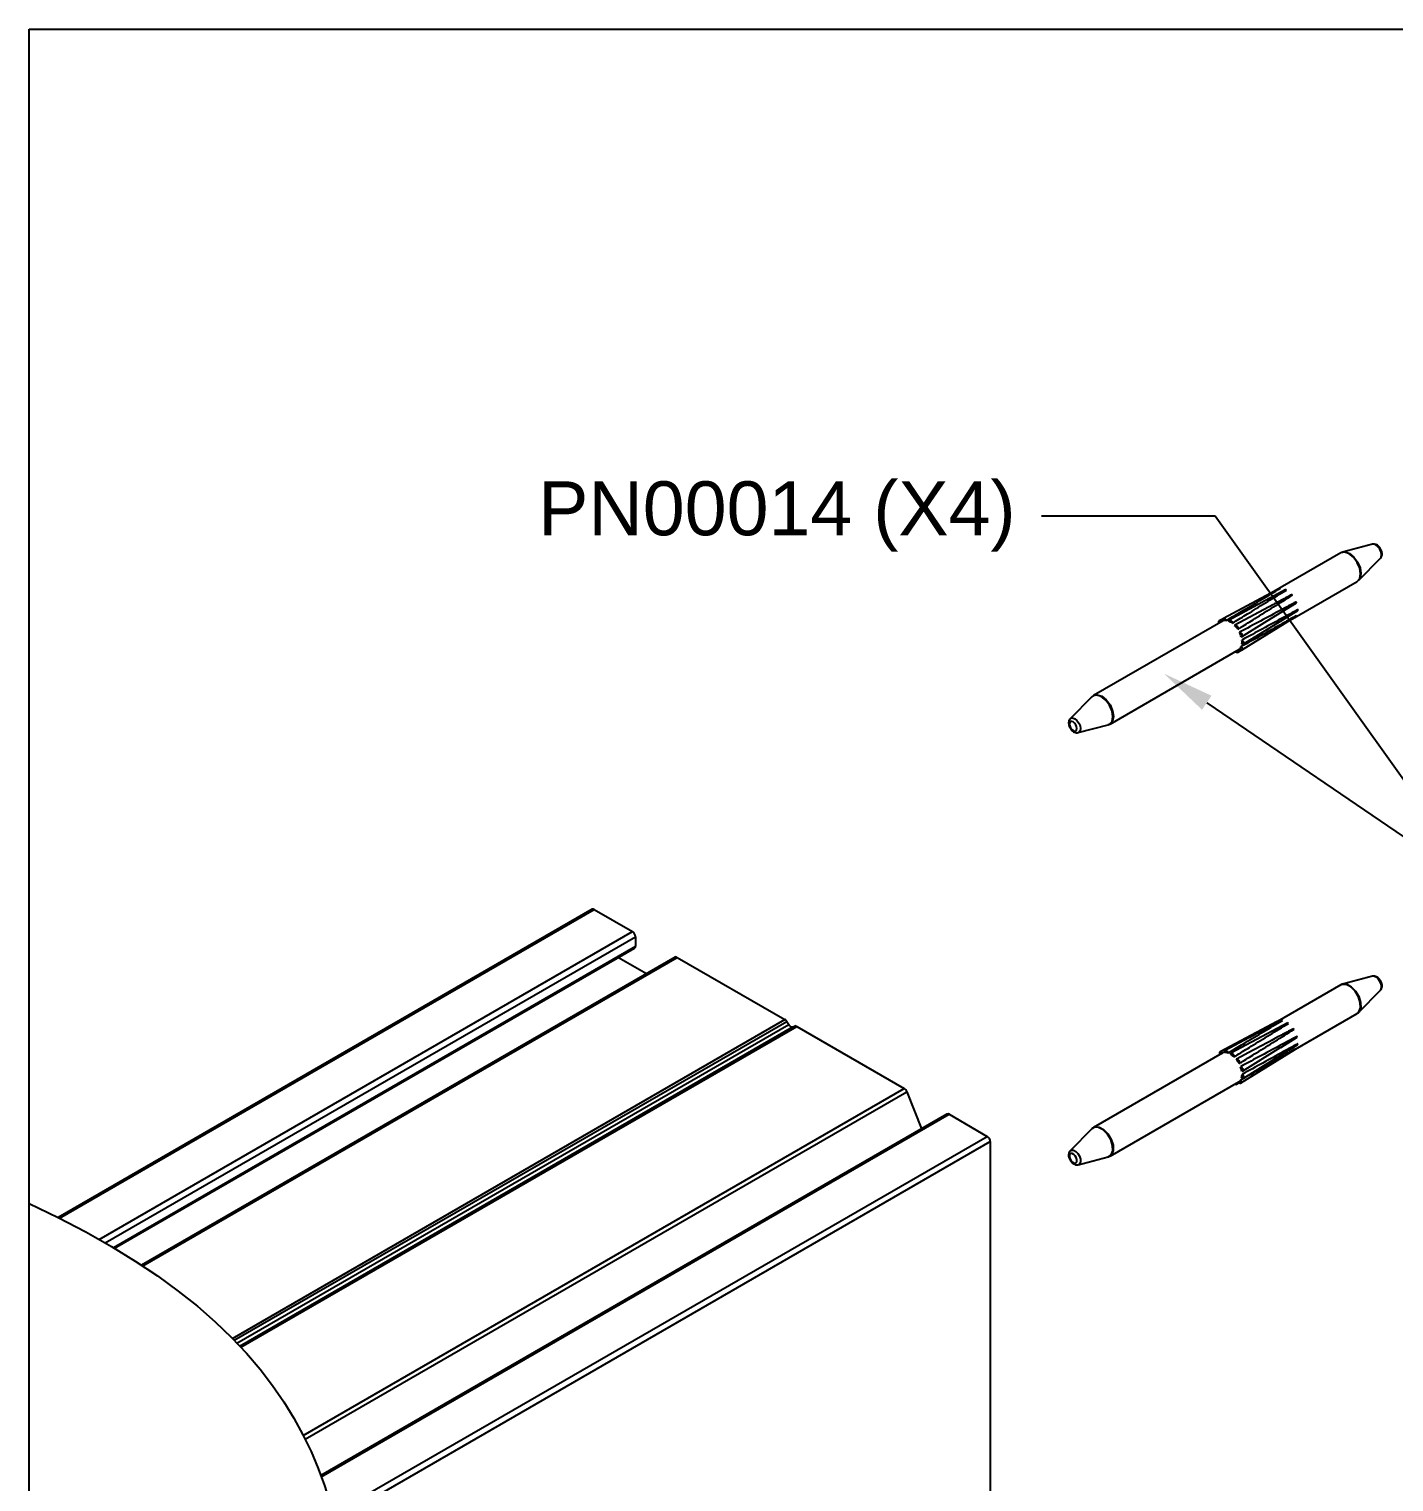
# Model space of a CAD drawing. Extents: x 0 to 11.5, y -11.3 to 0.
# Drawn here: x 0 to 4.76, y -5.06 to 0 of the extents above; entities that cross this region are included whole.
import ezdxf
from ezdxf import colors
from ezdxf.entities.mleader import LeaderData, LeaderLine
from ezdxf.math import Vec2, Vec3

# ---------------------------------------------------------------- set-up
doc = ezdxf.new("R2010")
doc.units = 0
doc.header["$LTSCALE"] = 0.5
doc.header["$MEASUREMENT"] = 0
for name, color, linetype in [('Dimension', 10, 'CONTINUOUS'), ('FAB DWG', 221, 'CONTINUOUS'), ('Hardware', 242, 'CONTINUOUS'), ('Housing', 150, 'CONTINUOUS')]:
    doc.layers.add(name, color=color, linetype=linetype)
doc.layers.add('Text-Unprinted', color=131, linetype='CONTINUOUS', plot=False)
doc.styles.get("Standard").update_dxf_attribs({"font": 'arial.ttf'})

msp = doc.modelspace()

# ---------------------------------------------------------------- linework, layer by layer
at = {"layer": 'Dimension', "transparency": 16777216}
msp.add_open_spline([(0, -4.0936), (1.1213, -4.6095), (1.1264, -5.9583), (1.1315, -7.3071), (2.4049, -7.8321)], degree=3, knots=[0.0416, 0.0416, 0.0416, 0.0416, 1, 2, 2, 2, 2], dxfattribs=at)
at = {"layer": 'Hardware', "transparency": 16777216}
for p, q in [((4.6824, -1.7954), (4.5778, -1.8227)), ((4.6827, -1.7954), (4.6824, -1.7954)), ((4.5713, -1.8254), (4.3297, -1.9648)), ((4.5781, -1.8233), (4.5719, -1.8255)), ((4.6343, -1.9207), (4.7103, -1.8437)), ((4.3606, -1.9483), (4.1626, -2.0542)), ((4.3806, -1.9536), (4.1826, -2.0596)), ((4.387, -2.0645), (4.6288, -1.925)), ((4.3375, -2.0051), (4.2026, -2.0773)), ((4.3151, -2.0628), (4.4172, -1.9995)), ((4.1613, -2.062), (3.7099, -2.3225)), ((4.1613, -2.0555), (4.148, -2.0627)), ((4.2262, -2.1643), (4.417, -2.0459)), ((4.2262, -2.1182), (4.3156, -2.0627)), ((4.2315, -2.1443), (4.4223, -2.0259)), ((3.7674, -2.4221), (4.2188, -2.1616)), ((4.2116, -2.1728), (4.2244, -2.1648)), ((3.7044, -2.3268), (3.6284, -2.4037)), ((3.7087, -2.3233), (3.7044, -2.3279)), ((3.709, -2.3231), (3.7099, -2.3225)), ((3.6563, -2.4521), (3.7609, -2.4248)), ((3.7605, -2.4242), (3.7675, -2.4217)), ((4.5713, -3.3312), (4.2624, -3.5094)), ((4.5744, -3.3297), (4.5778, -3.3285)), ((4.6824, -3.3012), (4.5778, -3.3285)), ((4.6343, -3.4265), (4.7103, -3.3495)), ((4.4137, -3.5549), (4.6288, -3.4308)), ((4.6343, -3.4265), (4.6316, -3.4288)), ((4.3496, -3.4585), (4.1516, -3.5645)), ((4.3663, -3.4542), (4.1684, -3.5602)), ((4.3869, -3.4636), (4.1889, -3.5696)), ((4.231, -3.6572), (4.4218, -3.5387)), ((4.2541, -3.5143), (4.262, -3.5097)), ((4.3628, -3.5489), (4.4198, -3.5137)), ((4.1583, -3.5695), (3.7099, -3.8283)), ((4.1599, -3.5687), (4.1665, -3.5648)), ((4.2668, -3.5587), (4.2078, -3.5902)), ((4.2226, -3.6741), (4.4134, -3.5556)), ((4.2289, -3.6322), (4.3633, -3.5488)), ((3.7674, -3.9279), (4.2158, -3.6691)), ((4.2058, -3.6784), (4.216, -3.6721)), ((3.7044, -3.8326), (3.6284, -3.9095)), ((3.6563, -3.9578), (3.7609, -3.9305))]:
    msp.add_line(p, q, dxfattribs=at)
at = {"layer": 'Hardware', "transparency": 16777216, "flags": 128}
for points in [[(4.6288, -1.925), (4.6288, -1.925), (4.6376, -1.9148), (4.6407, -1.8986), (4.6376, -1.8789), (4.6288, -1.8586), (4.6156, -1.8408), (4.6, -1.8282), (4.5845, -1.8228), (4.5713, -1.8254)], [(4.5779, -1.8227), (4.586, -1.8221), (4.6015, -1.8275), (4.617, -1.84), (4.6302, -1.8578), (4.639, -1.878), (4.642, -1.8977)], [(4.7103, -1.8437), (4.7126, -1.8403), (4.7141, -1.8324), (4.7126, -1.8227), (4.7082, -1.8127), (4.7018, -1.804), (4.6941, -1.7978), (4.6865, -1.7952), (4.6827, -1.7954)], [(4.642, -1.8977), (4.639, -1.9138), (4.6347, -1.9203)], [(4.1467, -2.0704), (4.1462, -2.0687), (4.1461, -2.0658), (4.1469, -2.0636), (4.1485, -2.0624), (4.1507, -2.0624), (4.1531, -2.0636), (4.1552, -2.0655)], [(4.1614, -2.0623), (4.1607, -2.0592), (4.1609, -2.0565), (4.162, -2.0546), (4.1639, -2.0539), (4.1662, -2.0543), (4.1686, -2.0558), (4.1708, -2.0583), (4.1724, -2.0613)], [(4.1807, -2.0635), (4.1812, -2.0611), (4.1826, -2.0596), (4.1846, -2.0592), (4.187, -2.0601), (4.1894, -2.062), (4.1914, -2.0647), (4.1928, -2.0678), (4.1934, -2.0708)], [(4.2016, -2.0781), (4.2032, -2.077), (4.2054, -2.0771), (4.2079, -2.0783), (4.2102, -2.0806), (4.212, -2.0835), (4.2131, -2.0866), (4.2133, -2.0895), (4.2126, -2.0918)], [(4.2186, -2.1022), (4.2209, -2.1027), (4.2234, -2.1044), (4.2255, -2.1069), (4.2271, -2.1099), (4.2279, -2.1131), (4.2278, -2.1158), (4.2268, -2.1177), (4.225, -2.1186)], [(4.2127, -2.1651), (4.2133, -2.1679), (4.2131, -2.1706), (4.212, -2.1724), (4.2102, -2.1732), (4.2079, -2.1728), (4.2054, -2.1713), (4.2042, -2.17)], [(4.225, -2.1523), (4.2268, -2.1552), (4.2278, -2.1584), (4.2279, -2.1612), (4.2271, -2.1634), (4.2255, -2.1646), (4.2234, -2.1647), (4.2209, -2.1635), (4.2186, -2.1613)], [(4.2272, -2.1294), (4.2295, -2.1314), (4.2315, -2.1341), (4.2329, -2.1372), (4.2333, -2.1403), (4.2329, -2.1428), (4.2315, -2.1444), (4.2295, -2.1448), (4.2272, -2.1441)], [(3.7609, -2.4248), (3.7658, -2.4228), (3.7745, -2.4127), (3.7776, -2.3966), (3.7745, -2.3769), (3.7658, -2.3567), (3.7526, -2.3389), (3.7371, -2.3264), (3.7216, -2.321), (3.7085, -2.3236), (3.7044, -2.3268)], [(3.7099, -2.3225), (3.7099, -2.3225), (3.7231, -2.3199), (3.7387, -2.3254), (3.7542, -2.3379), (3.7674, -2.3557), (3.7762, -2.376), (3.7793, -2.3958)], [(3.6259, -2.4223), (3.6269, -2.4286), (3.6298, -2.4352), (3.634, -2.4409), (3.639, -2.4449), (3.644, -2.4466), (3.6482, -2.4458), (3.6511, -2.4426), (3.6521, -2.4374), (3.6511, -2.431), (3.6482, -2.4245), (3.644, -2.4188), (3.639, -2.4147), (3.634, -2.413), (3.6298, -2.4138), (3.6269, -2.4171), (3.6259, -2.4223)], [(3.6284, -2.4037), (3.6304, -2.4022), (3.6369, -2.4009), (3.6445, -2.4036), (3.6522, -2.4097), (3.6587, -2.4185), (3.663, -2.4284), (3.6645, -2.4381), (3.663, -2.4461), (3.6587, -2.4511), (3.6563, -2.4521)], [(3.7793, -2.3958), (3.7762, -2.412), (3.7676, -2.422)], [(4.6288, -3.4308), (4.6346, -3.4256), (4.6402, -3.4116), (4.6396, -3.3929), (4.633, -3.3725), (4.6213, -3.3533), (4.6065, -3.3383), (4.5906, -3.3299), (4.5762, -3.3292), (4.5713, -3.3312)], [(4.5778, -3.3285), (4.5778, -3.3285), (4.5922, -3.3292), (4.608, -3.3376), (4.6228, -3.3525), (4.6344, -3.3716), (4.6409, -3.392), (4.6415, -3.4106)], [(4.7103, -3.3495), (4.7111, -3.3486), (4.7138, -3.3417), (4.7135, -3.3325), (4.7103, -3.3225), (4.7046, -3.3131), (4.6973, -3.3057), (4.6895, -3.3015), (4.6824, -3.3012), (4.6824, -3.3012)], [(4.6415, -3.4106), (4.636, -3.4245), (4.6343, -3.4265)], [(4.1509, -3.5738), (4.1503, -3.5724), (4.1497, -3.5693), (4.1499, -3.5667), (4.1511, -3.5648), (4.1529, -3.5641), (4.1553, -3.5646), (4.1577, -3.5662), (4.1599, -3.5687)], [(4.1583, -3.5695), (4.1587, -3.5693), (4.1599, -3.5687)], [(4.1668, -3.5669), (4.1664, -3.5639), (4.167, -3.5616), (4.1684, -3.5601), (4.1705, -3.5598), (4.1729, -3.5607), (4.1753, -3.5627), (4.1773, -3.5654), (4.1786, -3.5685)], [(4.1871, -3.5724), (4.188, -3.5703), (4.1897, -3.5693), (4.1919, -3.5694), (4.1944, -3.5707), (4.1966, -3.573), (4.1984, -3.576), (4.1995, -3.5791), (4.1997, -3.582)], [(4.2074, -3.5905), (4.2093, -3.5899), (4.2117, -3.5904), (4.2141, -3.5921), (4.2162, -3.5947), (4.2178, -3.5978), (4.2185, -3.6009), (4.2184, -3.6036), (4.2173, -3.6055)], [(4.2223, -3.6163), (4.2247, -3.6173), (4.227, -3.6193), (4.229, -3.6221), (4.2303, -3.6252), (4.2307, -3.6282), (4.2302, -3.6307), (4.2288, -3.6322), (4.2268, -3.6326)], [(4.2277, -3.6429), (4.2299, -3.6452), (4.2317, -3.6482), (4.2327, -3.6513), (4.2327, -3.6542), (4.2319, -3.6564), (4.2303, -3.6575), (4.2281, -3.6575), (4.2257, -3.6562)], [(4.2076, -3.6738), (4.2076, -3.6747), (4.207, -3.6771), (4.2056, -3.6785), (4.2035, -3.6788), (4.2011, -3.6779), (4.2008, -3.6777)], [(4.2222, -3.6632), (4.2237, -3.6663), (4.2243, -3.6694), (4.2241, -3.672), (4.2229, -3.6738), (4.2211, -3.6745), (4.2188, -3.6741), (4.2163, -3.6725), (4.2142, -3.67)], [(3.7609, -3.9305), (3.7716, -3.9234), (3.7771, -3.9095), (3.7765, -3.8909), (3.7699, -3.8705), (3.7584, -3.8514), (3.7435, -3.8365), (3.7278, -3.8281), (3.7134, -3.8274), (3.7044, -3.8326)], [(3.7096, -3.8285), (3.7148, -3.8263), (3.7292, -3.827), (3.7451, -3.8354), (3.76, -3.8504), (3.7716, -3.8696), (3.7782, -3.8901), (3.7788, -3.9087)], [(3.6261, -3.9258), (3.6263, -3.9318), (3.6284, -3.9383), (3.6322, -3.9445), (3.6369, -3.9493), (3.642, -3.952), (3.6467, -3.9522), (3.6501, -3.9499), (3.6519, -3.9454), (3.6517, -3.9394), (3.6496, -3.9329), (3.6459, -3.9267), (3.6411, -3.9219), (3.636, -3.9192), (3.6313, -3.919), (3.6279, -3.9213), (3.6261, -3.9258)], [(3.6284, -3.9095), (3.6328, -3.907), (3.6399, -3.9073), (3.6477, -3.9115), (3.655, -3.9188), (3.6607, -3.9282), (3.664, -3.9383), (3.6643, -3.9474), (3.6615, -3.9543), (3.6563, -3.9578)], [(3.7788, -3.9087), (3.7733, -3.9227), (3.7674, -3.9279)]]:
    msp.add_lwpolyline(points, dxfattribs=at)
at = {"layer": 'Hardware', "transparency": 16777216}
for centre, radius, start, end in [((4.3609, -1.9496), 0.00134, 32.0534, 103.8364), ((4.3808, -1.9553), 0.00172, 10.5324, 98.7695), ((4.4003, -1.9736), 0.00242, 1.1873, 76.4046), ((4.4149, -1.9989), 0.00242, 343.6034, 58.8064), ((4.421, -2.0248), 0.00172, 321.2251, 49.4615), ((4.169, -2.0844), 0.0233, 81.416, 108.8286), ((4.1603, -2.1135), 0.054, 52.1956, 67.8221), ((4.4161, -2.045), 0.00129, 314.5523, 29.5536), ((4.1353, -2.1427), 0.0925, 33.3438, 44.2481), ((4.1359, -2.1438), 0.0926, 15.7537, 26.6561), ((4.2032, -2.1438), 0.0234, 311.2067, 338.6067), ((4.1736, -2.1367), 0.0541, 352.1909, 7.8091), ((4.3499, -3.4594), 0.000906, 56.1042, 112.7696), ((4.3667, -3.4556), 0.00144, 24.2662, 102.7668), ((4.3871, -3.4655), 0.00188, 7.1041, 95.3298), ((4.4054, -3.4866), 0.00255, 357.2695, 69.534), ((4.4178, -3.5127), 0.00219, 335.0292, 55.9766), ((4.4207, -3.5377), 0.00154, 317.4204, 45.9045), ((4.1688, -3.5965), 0.0296, 70.5361, 93.9004), ((4.153, -3.6302), 0.0671, 45.914, 59.4274), ((4.1308, -3.6517), 0.0981, 28.1569, 38.6466), ((4.4127, -3.5548), 0.00112, 310.5167, 23.911), ((4.1449, -3.6465), 0.0831, 9.6426, 21.3632), ((4.1857, -3.6434), 0.042, 342.1511, 0.6555), ((4.2056, -3.6517), 0.0202, 300.2417, 325.2473)]:
    msp.add_arc(centre, radius, start, end, dxfattribs=at)
for points, knots in [([(4.7104, -1.8434), (4.7116, -1.8419), (4.7143, -1.8386), (4.7159, -1.8316), (4.7155, -1.823), (4.712, -1.8133), (4.7057, -1.804), (4.6979, -1.7976), (4.6899, -1.7945), (4.685, -1.7952), (4.683, -1.7954)], [0, 0, 0, 0, 0.0894928, 0.1965564, 0.3238318, 0.4699039, 0.6184422, 0.771598, 0.9026585, 1, 1, 1, 1]), ([(4.6286, -1.9247), (4.629, -1.9246), (4.6315, -1.9238), (4.633, -1.9215), (4.6342, -1.9196)], [0, 0, 0, 0, 0.182551, 1, 1, 1, 1]), ([(4.1724, -2.0613), (4.1762, -2.0591), (4.1961, -2.0472), (4.2593, -2.0096), (4.3188, -1.9745), (4.3621, -1.9488)], [0, 0, 0, 0, 0.058989, 0.315059, 1, 1, 1, 1]), ([(4.1934, -2.0708), (4.1971, -2.0686), (4.217, -2.0564), (4.2801, -2.0177), (4.3394, -1.9814), (4.3825, -1.955)], [0, 0, 0, 0, 0.058989, 0.315059, 1, 1, 1, 1]), ([(4.2126, -2.0918), (4.2163, -2.0895), (4.2363, -2.0771), (4.2998, -2.0377), (4.3594, -2.0005), (4.4027, -1.9735)], [0, 0, 0, 0, 0.058989, 0.315059, 1, 1, 1, 1]), ([(4.4009, -1.9712), (4.4004, -1.9715), (4.3965, -1.9735), (4.3794, -1.9826), (4.3588, -1.9937), (4.3414, -2.003), (4.3374, -2.0052)], [0, 0, 0, 0, 0.023421, 0.18028, 0.807717, 1, 1, 1, 1]), ([(4.4161, -1.9968), (4.4156, -1.997), (4.4119, -1.999), (4.3949, -2.008), (4.3296, -2.0429), (4.2675, -2.0761), (4.2186, -2.1022)], [0, 0, 0, 0, 0.007458, 0.057409, 0.257212, 1, 1, 1, 1]), ([(4.4221, -2.0235), (4.4216, -2.0238), (4.4179, -2.0258), (4.4012, -2.0348), (4.3368, -2.0699), (4.2755, -2.1031), (4.2272, -2.1294)], [0, 0, 0, 0, 0.007458, 0.057409, 0.257212, 1, 1, 1, 1]), ([(4.4172, -2.0443), (4.4167, -2.0446), (4.4131, -2.0467), (4.3966, -2.0559), (4.3331, -2.0917), (4.2726, -2.1256), (4.225, -2.1523)], [0, 0, 0, 0, 0.007458, 0.057409, 0.257212, 1, 1, 1, 1]), ([(3.6284, -2.4042), (3.6273, -2.4053), (3.6247, -2.4081), (3.6233, -2.4132), (3.6231, -2.4169), (3.623, -2.4182)], [0, 0, 0, 0, 0.301407, 0.744023, 1, 1, 1, 1]), ([(3.623, -2.4182), (3.6232, -2.4207), (3.6237, -2.4265), (3.6275, -2.4358), (3.6342, -2.4448), (3.6422, -2.4506), (3.6499, -2.4531), (3.6543, -2.4522), (3.656, -2.4518)], [0, 0, 0, 0, 0.142344, 0.334284, 0.527823, 0.729794, 0.893471, 1, 1, 1, 1]), ([(4.7102, -3.3491), (4.711, -3.3483), (4.7135, -3.3461), (4.7154, -3.3403), (4.716, -3.3324), (4.7137, -3.3229), (4.7085, -3.3132), (4.7011, -3.3055), (4.6931, -3.3013), (4.6865, -3.3001), (4.6834, -3.3012), (4.6826, -3.3015)], [0, 0, 0, 0, 0.050737, 0.153288, 0.270426, 0.410077, 0.557411, 0.706208, 0.846829, 0.962101, 1, 1, 1, 1]), ([(4.6284, -3.4302), (4.631, -3.4291), (4.6338, -3.428), (4.6352, -3.4254), (4.6353, -3.4253)], [0, 0, 0, 0, 0.96279, 1, 1, 1, 1]), ([(4.1786, -3.5685), (4.1824, -3.5663), (4.2023, -3.5543), (4.2654, -3.5164), (4.3248, -3.4809), (4.368, -3.455)], [0, 0, 0, 0, 0.058989, 0.315059, 1, 1, 1, 1]), ([(4.1997, -3.582), (4.2034, -3.5797), (4.2233, -3.5674), (4.2865, -3.5285), (4.3458, -3.4919), (4.389, -3.4653)], [0, 0, 0, 0, 0.058989, 0.315059, 1, 1, 1, 1]), ([(4.2173, -3.6055), (4.221, -3.6031), (4.2411, -3.5907), (4.3047, -3.5511), (4.3645, -3.5139), (4.4079, -3.4867)], [0, 0, 0, 0, 0.058989, 0.315059, 1, 1, 1, 1]), ([(4.4063, -3.4842), (4.4058, -3.4845), (4.402, -3.4865), (4.3849, -3.4955), (4.3389, -3.5201), (4.2962, -3.543), (4.2667, -3.5588)], [0, 0, 0, 0, 0.010625, 0.081786, 0.366428, 1, 1, 1, 1]), ([(4.4191, -3.5109), (4.4186, -3.5112), (4.4148, -3.5132), (4.3979, -3.5221), (4.3329, -3.557), (4.271, -3.5901), (4.2223, -3.6163)], [0, 0, 0, 0, 0.007458, 0.057409, 0.257212, 1, 1, 1, 1]), ([(4.4218, -3.5366), (4.4213, -3.5368), (4.4176, -3.5389), (4.401, -3.5479), (4.3368, -3.5832), (4.2758, -3.6166), (4.2277, -3.6429)], [0, 0, 0, 0, 0.007458, 0.057409, 0.257212, 1, 1, 1, 1]), ([(4.4137, -3.5543), (4.4132, -3.5546), (4.4095, -3.5567), (4.3932, -3.566), (4.3299, -3.6021), (4.2697, -3.6363), (4.2222, -3.6632)], [0, 0, 0, 0, 0.007458, 0.057409, 0.257212, 1, 1, 1, 1]), ([(3.7098, -3.8292), (3.7074, -3.8302), (3.7045, -3.8316), (3.703, -3.8344), (3.7027, -3.8349)], [0, 0, 0, 0, 0.824127, 1, 1, 1, 1]), ([(3.6233, -3.9202), (3.6231, -3.9227), (3.6228, -3.9283), (3.6256, -3.9378), (3.6313, -3.9473), (3.6389, -3.9546), (3.647, -3.9581), (3.6531, -3.959), (3.6557, -3.9578), (3.6561, -3.9577)], [0, 0, 0, 0, 0.1360725, 0.3102127, 0.4899638, 0.6727569, 0.8395581, 0.9765996, 1, 1, 1, 1]), ([(3.6286, -3.9099), (3.6279, -3.9104), (3.6255, -3.9123), (3.6241, -3.9162), (3.6235, -3.9193), (3.6233, -3.9202)], [0, 0, 0, 0, 0.2085745, 0.7676002, 1, 1, 1, 1]), ([(3.7605, -3.9302), (3.7612, -3.9302), (3.7638, -3.9302), (3.7657, -3.9284), (3.7671, -3.9272)], [0, 0, 0, 0, 0.293502, 1, 1, 1, 1])]:
    msp.add_open_spline(points, degree=3, knots=knots, dxfattribs=at)
at = {"layer": 'Housing', "transparency": 16777216}
for p, q in [((1.9626, -3.0678), (0.1012, -4.1421)), ((0.1059, -4.1444), (1.9701, -3.0685)), ((1.9701, -3.0685), (2.103, -3.1453)), ((0.2444, -4.218), (2.103, -3.1453)), ((0.2657, -4.2301), (2.1136, -3.1636)), ((2.1136, -3.1636), (2.1136, -3.1963)), ((0.2939, -4.2466), (2.1136, -3.1963)), ((0.2982, -4.2491), (2.1105, -3.2032)), ((2.2516, -3.2346), (0.3922, -4.3078)), ((0.3963, -4.3105), (2.2591, -3.2354)), ((2.0543, -3.2356), (2.1521, -3.292)), ((2.2591, -3.2354), (2.6341, -3.4518)), ((0.7086, -4.5631), (2.6341, -3.4518)), ((0.7153, -4.5699), (2.6409, -3.4586)), ((0.7246, -4.5796), (2.648, -3.4695)), ((0.7343, -4.5898), (2.6616, -3.4774)), ((0.7351, -4.5906), (2.6687, -3.4746)), ((0.7381, -4.5939), (2.6755, -3.4757)), ((2.6409, -3.4586), (2.648, -3.4695)), ((2.6616, -3.4774), (2.6687, -3.4746)), ((2.6755, -3.4757), (3.0505, -3.6921)), ((0.9555, -4.9012), (3.0505, -3.6921)), ((0.9621, -4.9142), (3.0597, -3.7036)), ((3.0597, -3.7036), (3.1099, -3.833)), ((3.1992, -3.7815), (1.017, -5.0409)), ((1.0185, -5.0451), (3.2067, -3.7822)), ((3.2067, -3.7822), (3.3396, -3.859)), ((1.0594, -5.175), (3.3396, -3.859)), ((1.0649, -5.1963), (3.3502, -3.8773)), ((3.3502, -3.8773), (3.3502, -5.6208))]:
    msp.add_line(p, q, dxfattribs=at)
for centre, radius, start, end in [((1.9657, -3.0747), 0.00754, 54.3909, 114.3073), ((2.0906, -3.1647), 0.023, 2.6023, 57.3977), ((2.1065, -3.1972), 0.0072, 304.0523, 7.2552), ((2.2547, -3.2415), 0.00758, 54.5413, 114.1569), ((2.6231, -3.4697), 0.021, 31.817, 58.3266), ((2.6602, -3.4641), 0.0134, 203.9921, 276.0255), ((2.671, -3.4823), 0.00802, 55.6029, 106.575), ((3.0381, -3.7115), 0.023, 20.2251, 57.3667), ((3.2023, -3.7884), 0.00754, 54.3909, 114.3073), ((3.3272, -3.8784), 0.023, 2.6023, 57.3977)]:
    msp.add_arc(centre, radius, start, end, dxfattribs=at)
at = {"layer": 'Text-Unprinted', "ltscale": 0.5, "transparency": 16777216}
msp.add_lwpolyline([(0, 0), (9.9946, 0), (9.9946, -11.2821), (0, -11.2821)], close=True, dxfattribs=at)

# ---------------------------------------------------------------- leaders
at = {"layer": 'FAB DWG', "ltscale": 0.5, "transparency": 16777216}
ml = msp.add_multileader_mtext('Standard', dxfattribs=at)
ml.set_content('PN00014 (X4)', color=256)
ml.set_leader_properties()
ml.build(insert=Vec2(0, 0))
ml.multileader.update_dxf_attribs({"dogleg_length": 0.36, "arrow_head_size": 0.18})
ctx = ml.context
ctx.base_point, ctx.char_height, ctx.arrow_head_size, ctx.landing_gap_size, ctx.plane_origin = Vec3(1.7137, -1.698), 0.188, 0.18, 0.09, Vec3(-6.1017, 10.7826)
ctx.text_align_type = 2
notes = []
notes.append((ctx, [(0, (1, 1, 0), (4.1338, -1.698), (-1, 0), 0.6056, [(1, [(3.9559, -2.2466), (5.0663, -3.0028)], 0, [])])]))
ctx.mtext.insert, ctx.mtext.rotation, ctx.mtext.alignment, ctx.mtext.flow_direction = Vec3(3.4383, -1.5763), 6.283185, 3, 5
for ctx, leaders in notes:
    for number, flags, end, landing, length, lines in leaders:
        leader = LeaderData()
        leader.index, (leader.has_last_leader_line, leader.has_dogleg_vector, leader.attachment_direction) = number, flags
        leader.last_leader_point, leader.dogleg_vector, leader.dogleg_length = Vec3(end), Vec3(landing), length
        for number, points, colour, breaks in lines:
            line = LeaderLine()
            line.index, line.vertices, line.color, line.breaks = number, Vec3.list(points), colors.encode_raw_color(colour), breaks
            leader.lines.append(line)
        ctx.leaders.append(leader)

doc.saveas('drawing.dxf')
